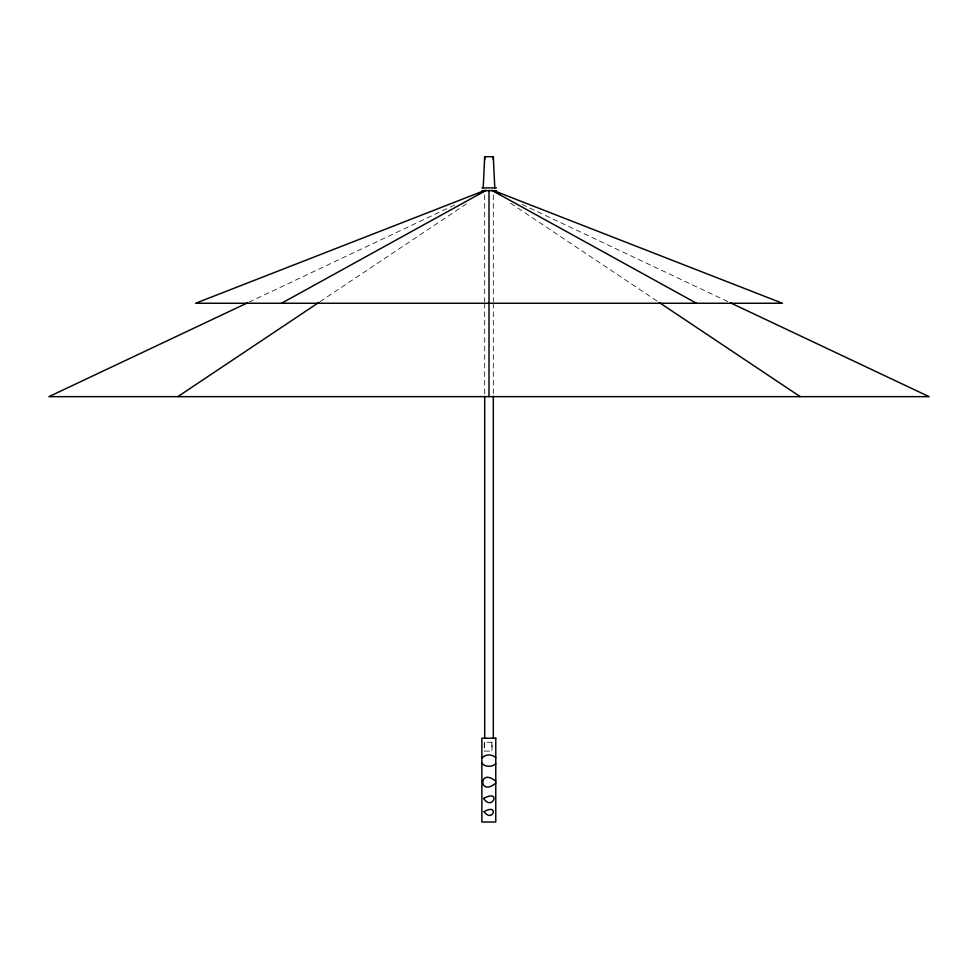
<?xml version="1.0" encoding="UTF-8"?>
<svg xmlns="http://www.w3.org/2000/svg" width="978" height="978" viewBox="0 0 978 978"><rect width="100%" height="100%" fill="white"/><g stroke="black" fill="none" stroke-linecap="round" stroke-linejoin="round"><path stroke-width="0.73" stroke-dasharray="4.89 3.67" d="M320.063 301.627L467.411 203.216M248.95 302.178L455.895 204.426M522.105 204.426L729.05 302.178M510.589 203.216L657.937 301.627M493.315 194.854L493.315 301.701M493.315 303.217L493.315 394.794M491.861 742.229L491.861 751.092M484.685 194.854L484.685 301.701M484.685 303.217L484.685 394.794M484.465 742.229L484.465 751.092M492.068 742.229L484.269 742.229L484.269 751.092L492.068 751.092L492.068 742.229"/><path stroke-width="1.47" d="M483.205 187.886L484.685 156.7L493.315 156.7L494.795 187.886M495.773 783.158C478.486 797.363 478.486 766.984 495.773 781.19M481.873 758.182C484.892 753.989 492.386 753.952 495.773 757.693M495.773 763.598C492.386 767.351 484.892 767.314 481.873 763.109M177.8 396.652L318.791 302.483M281.53 303.253L486.335 190.258M247.568 302.825L48.9 396.652L929.1 396.652L730.432 302.825M477.961 194.011L483.487 191.395M484.746 190.453L195.6 303.253L782.4 303.253L493.254 190.453M481.922 187.886L496.347 187.886M481.922 190.673L496.347 190.673M494.513 191.395L500.039 194.011M491.665 190.258L696.47 303.253M659.209 302.483L800.2 396.652M493.315 156.7L493.315 159.756M493.315 396.322L493.315 738.207M489 190.319L489 396.652M484.685 156.7L484.685 159.756M484.685 396.322L484.685 738.207M483.658 798.403C491.983 811.801 501.971 788.684 483.658 798.403M484.098 811.654C492.484 823.562 499.746 802.828 484.098 811.654M495.773 738.207L481.873 738.207L481.873 822.021L495.773 822.021L495.773 738.207"/></g></svg>
